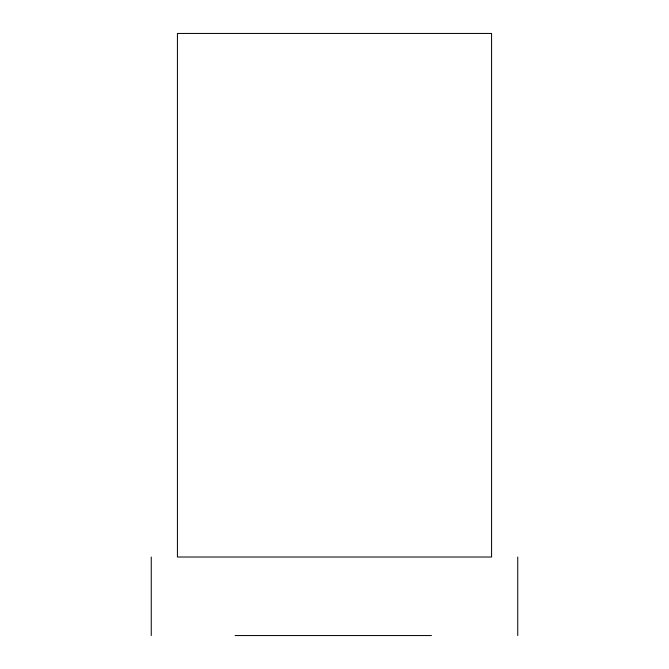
<?xml version="1.0" encoding="UTF-8"?>
<svg xmlns="http://www.w3.org/2000/svg" width="669" height="669" viewBox="0 0 669 669"><rect width="100%" height="100%" fill="white"/><g stroke="black" fill="none" stroke-linecap="round" stroke-linejoin="round"><path stroke-width="1" d="M235.154 635.55L431.43 635.55M517.747 557.018L517.747 635.55M151.253 557.018L151.253 635.55M491.573 33.45L177.427 33.45L177.427 557.018L491.573 557.018L491.573 33.45"/></g></svg>
